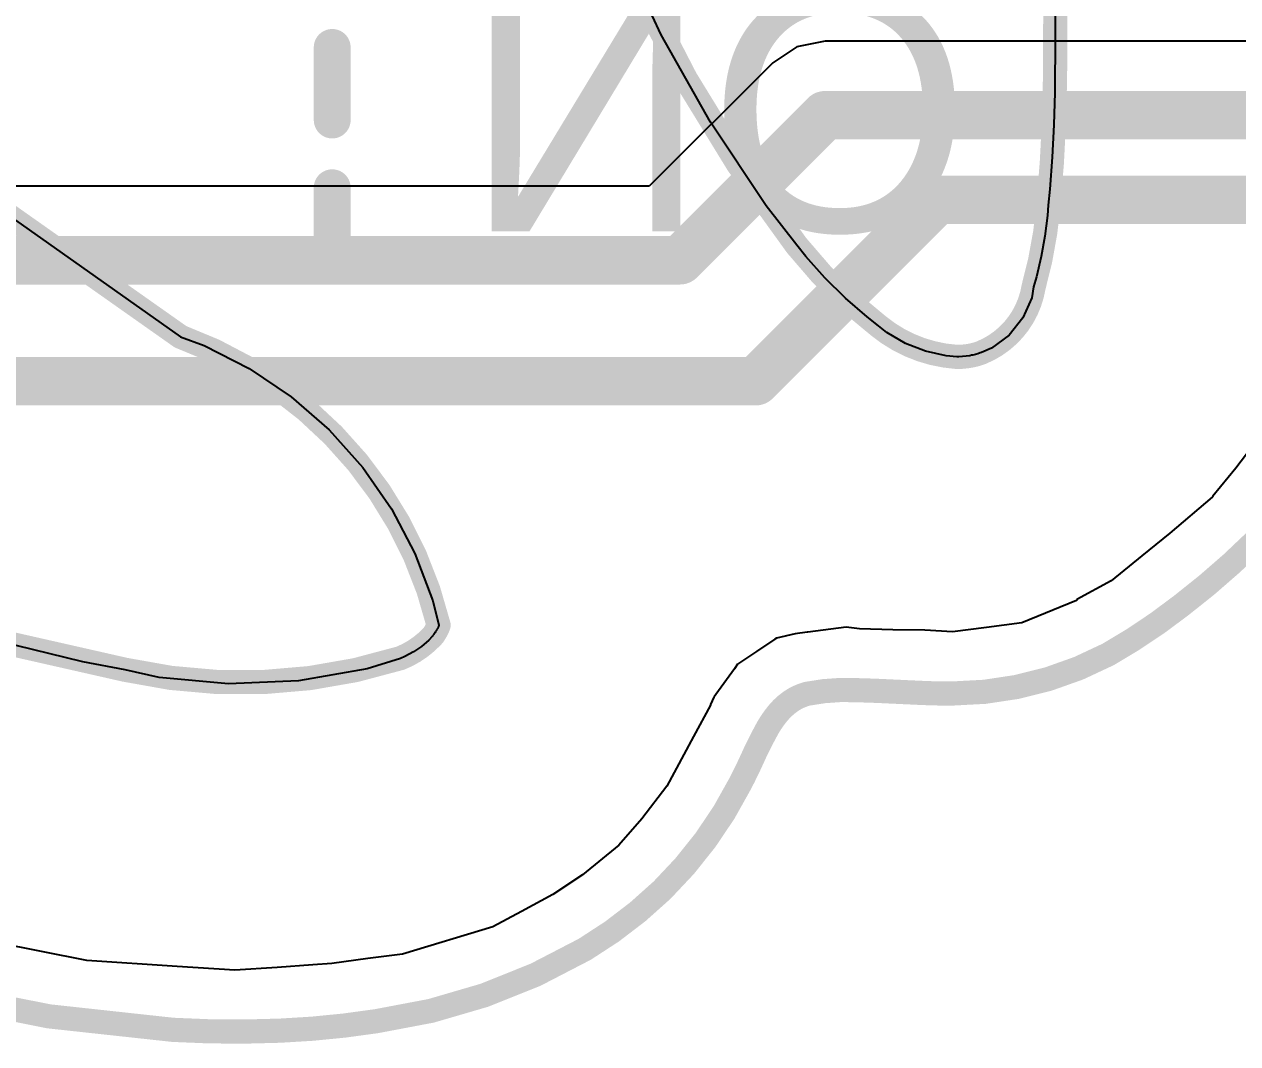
# Model space of a CAD drawing. Header units: inches. Extents: x -52 to 109, y 0 to 35.
# Drawn here: x 19.08 to 24.09, y 1.16 to 5.38 of the extents above; entities that cross this region are included whole.
import ezdxf

# ---------------------------------------------------------------- set-up
doc = ezdxf.new("R2010")
doc.units = ezdxf.units.IN
for name, color, linetype in [('Bottom Layer', 5, 'Continuous'), ('Bottom Overlay', 54, 'Continuous'), ('Keep-Out Layer', 6, 'Continuous'), ('Mechanical 4', 56, 'Continuous'), ('Top Layer', 1, 'Continuous'), ('Top Overlay', 2, 'Continuous')]:
    doc.layers.add(name, color=color, linetype=linetype)
doc.styles.add('Arial', font='', dxfattribs={"height": 0.2})
doc.styles.get('Arial').set_extended_font_data('Arial')

# ---------------------------------------------------------------- blocks, each defined once
blk = doc.blocks.new('JS102011SAQN_B_436')
at = {"layer": 'Bottom Overlay'}
for points in [[(-1.75, 3.8, 0.1524, 0.1524, 0), (-1.75, 3.5, 0.1524, 0.1524, 0)], [(-1.16, 3.8, 0.1524, 0.1524, 0), (-1.41, 3.8, 0.1524, 0.1524, 0)], [(-0.56, 3.8, 0.1524, 0.1524, 0), (-0.81, 3.8, 0.1524, 0.1524, 0)], [(-0.5, 3.8, 0.1524, 0.1524, 0), (-0.8, 3.8, 0.1524, 0.1524, 0)], [(-1.75, 3.22, 0.1524, 0.1524, 0), (-1.75, 2.92, 0.1524, 0.1524, 0)]]:
    blk.add_lwpolyline(points, format="xyseb", dxfattribs=at)
for points in [[(-1.7881, 3.8, 0.0762, 0.0762, 1), (-1.7119, 3.8, 0.0762, 0.0762, 1)], [(-1.4481, 3.8, 0.0762, 0.0762, 1), (-1.3719, 3.8, 0.0762, 0.0762, 1)], [(-1.1981, 3.8, 0.0762, 0.0762, 1), (-1.1219, 3.8, 0.0762, 0.0762, 1)], [(-0.8481, 3.8, 0.0762, 0.0762, 1), (-0.7719, 3.8, 0.0762, 0.0762, 1)], [(-0.8381, 3.8, 0.0762, 0.0762, 1), (-0.7619, 3.8, 0.0762, 0.0762, 1)], [(-0.5981, 3.8, 0.0762, 0.0762, 1), (-0.5219, 3.8, 0.0762, 0.0762, 1)], [(-0.5381, 3.8, 0.0762, 0.0762, 1), (-0.4619, 3.8, 0.0762, 0.0762, 1)], [(-1.7881, 3.5, 0.0762, 0.0762, 1), (-1.7119, 3.5, 0.0762, 0.0762, 1)], [(-1.7881, 3.22, 0.0762, 0.0762, 1), (-1.7119, 3.22, 0.0762, 0.0762, 1)], [(-1.7881, 2.92, 0.0762, 0.0762, 1), (-1.7119, 2.92, 0.0762, 0.0762, 1)]]:
    blk.add_lwpolyline(points, format="xyseb", close=True, dxfattribs=at)

msp = doc.modelspace()

# ---------------------------------------------------------------- linework, layer by layer
at = {"layer": 'Bottom Layer'}
for p, q in [((22.27, 5.2826), (22.1708, 5.2163)), ((22.3871, 5.3059), (22.27, 5.2826)), ((25.4846, 5.3059), (22.3871, 5.3059)), ((22.3871, 5.3059), (22.3871, 5.3059)), ((22.1708, 5.2163), (21.6604, 4.7059)), ((21.6604, 4.7059), (15.0148, 4.7059))]:
    msp.add_line(p, q, dxfattribs=at)
for points in [[(21.7871, 4.4, 0.2, 0.2, 0), (22.3871, 5, 0.2, 0.2, 0)], [(22.3871, 5, 0.2, 0.2, 0), (30.0222, 5, 0.2, 0.2, 0)], [(22.1, 3.9, 0.2, 0.2, 0), (22.85, 4.65, 0.2, 0.2, 0)], [(22.85, 4.65, 0.2, 0.2, 0), (30.25, 4.65, 0.2, 0.2, 0)], [(14.8881, 4.4, 0.2, 0.2, 0), (21.7871, 4.4, 0.2, 0.2, 0)], [(14.8931, 3.9, 0.2, 0.2, 0), (22.1, 3.9, 0.2, 0.2, 0)]]:
    msp.add_lwpolyline(points, format="xyseb", dxfattribs=at)
for points in [[(22.3371, 5, 0.1, 0.1, 1), (22.4371, 5, 0.1, 0.1, 1)], [(22.3371, 5, 0.1, 0.1, 1), (22.4371, 5, 0.1, 0.1, 1)], [(22.8, 4.65, 0.1, 0.1, 1), (22.9, 4.65, 0.1, 0.1, 1)], [(22.8, 4.65, 0.1, 0.1, 1), (22.9, 4.65, 0.1, 0.1, 1)], [(21.7371, 4.4, 0.1, 0.1, 1), (21.8371, 4.4, 0.1, 0.1, 1)], [(21.7371, 4.4, 0.1, 0.1, 1), (21.8371, 4.4, 0.1, 0.1, 1)], [(22.05, 3.9, 0.1, 0.1, 1), (22.15, 3.9, 0.1, 0.1, 1)], [(22.05, 3.9, 0.1, 0.1, 1), (22.15, 3.9, 0.1, 0.1, 1)]]:
    msp.add_lwpolyline(points, format="xyseb", close=True, dxfattribs=at)
at = {"layer": 'Keep-Out Layer'}
for points in [[(24.1669, 3.2414, 0.1, 0.1, -0.032236), (23.8577, 2.9722, 0.1, 0.1, 0)], [(23.8577, 2.9722, 0.1, 0.1, -0.037135), (23.5562, 2.7705, 0.1, 0.1, 0)], [(23.5562, 2.7705, 0.1, 0.1, -0.120746), (22.913, 2.6093, 0.1, 0.1, 0)], [(22.2458, 2.5773, 0.1, 0.1, -0.084572), (22.3132, 2.6083, 0.1, 0.1, 0)], [(22.3132, 2.6083, 0.1, 0.1, -0.063993), (22.5233, 2.6229, 0.1, 0.1, 0)], [(22.5233, 2.6229, 0.1, 0.1, -0.006744), (22.6547, 2.6179, 0.1, 0.1, 0)], [(22.6547, 2.6179, 0.1, 0.1, 0), (22.7885, 2.6117, 0.1, 0.1, 0)], [(22.913, 2.6093, 0.1, 0.1, -0.012368), (22.7885, 2.6117, 0.1, 0.1, 0)], [(22.1925, 2.5285, 0.1, 0.1, -0.068085), (22.2458, 2.5773, 0.1, 0.1, 0)], [(22.1495, 2.4664, 0.1, 0.1, -0.04268), (22.1925, 2.5285, 0.1, 0.1, 0)], [(22.0778, 2.3214, 0.1, 0.1, -0.022185), (22.1495, 2.4664, 0.1, 0.1, 0)], [(22.0778, 2.3214, 0.1, 0.1, -0.00984), (22.0364, 2.2372, 0.1, 0.1, 0)], [(22.0364, 2.2372, 0.1, 0.1, -0.081633), (21.7132, 1.7965, 0.1, 0.1, 0)], [(21.7132, 1.7965, 0.1, 0.1, -0.056978), (21.3938, 1.5521, 0.1, 0.1, 0)], [(19.6915, 1.2191, 0.1, 0.1, -0.065565), (18.1789, 1.519, 0.1, 0.1, 0)], [(21.3938, 1.5521, 0.1, 0.1, -0.097157), (20.5334, 1.255, 0.1, 0.1, 0)], [(20.5334, 1.255, 0.1, 0.1, -0.028262), (20.1331, 1.2156, 0.1, 0.1, 0)], [(20.1331, 1.2156, 0.1, 0.1, -0.025037), (19.6915, 1.2191, 0.1, 0.1, 0)]]:
    msp.add_lwpolyline(points, format="xyseb", dxfattribs=at)
for points in [[(23.8327, 2.9722, 0.05, 0.05, 1), (23.8827, 2.9722, 0.05, 0.05, 1)], [(23.8327, 2.9722, 0.05, 0.05, 1), (23.8827, 2.9722, 0.05, 0.05, 1)], [(23.5312, 2.7705, 0.05, 0.05, 1), (23.5812, 2.7705, 0.05, 0.05, 1)], [(23.5312, 2.7705, 0.05, 0.05, 1), (23.5812, 2.7705, 0.05, 0.05, 1)], [(22.2882, 2.6083, 0.05, 0.05, 1), (22.3382, 2.6083, 0.05, 0.05, 1)], [(22.2882, 2.6083, 0.05, 0.05, 1), (22.3382, 2.6083, 0.05, 0.05, 1)], [(22.4983, 2.6229, 0.05, 0.05, 1), (22.5483, 2.6229, 0.05, 0.05, 1)], [(22.4983, 2.6229, 0.05, 0.05, 1), (22.5483, 2.6229, 0.05, 0.05, 1)], [(22.6297, 2.6179, 0.05, 0.05, 1), (22.6797, 2.6179, 0.05, 0.05, 1)], [(22.6297, 2.6179, 0.05, 0.05, 1), (22.6797, 2.6179, 0.05, 0.05, 1)], [(22.7635, 2.6117, 0.05, 0.05, 1), (22.8135, 2.6117, 0.05, 0.05, 1)], [(22.7635, 2.6117, 0.05, 0.05, 1), (22.8135, 2.6117, 0.05, 0.05, 1)], [(22.888, 2.6093, 0.05, 0.05, 1), (22.938, 2.6093, 0.05, 0.05, 1)], [(22.888, 2.6093, 0.05, 0.05, 1), (22.938, 2.6093, 0.05, 0.05, 1)], [(22.2208, 2.5773, 0.05, 0.05, 1), (22.2708, 2.5773, 0.05, 0.05, 1)], [(22.2208, 2.5773, 0.05, 0.05, 1), (22.2708, 2.5773, 0.05, 0.05, 1)], [(22.1675, 2.5285, 0.05, 0.05, 1), (22.2175, 2.5285, 0.05, 0.05, 1)], [(22.1675, 2.5285, 0.05, 0.05, 1), (22.2175, 2.5285, 0.05, 0.05, 1)], [(22.1245, 2.4664, 0.05, 0.05, 1), (22.1745, 2.4664, 0.05, 0.05, 1)], [(22.1245, 2.4664, 0.05, 0.05, 1), (22.1745, 2.4664, 0.05, 0.05, 1)], [(22.0528, 2.3214, 0.05, 0.05, 1), (22.1028, 2.3214, 0.05, 0.05, 1)], [(22.0528, 2.3214, 0.05, 0.05, 1), (22.1028, 2.3214, 0.05, 0.05, 1)], [(22.0114, 2.2372, 0.05, 0.05, 1), (22.0614, 2.2372, 0.05, 0.05, 1)], [(22.0114, 2.2372, 0.05, 0.05, 1), (22.0614, 2.2372, 0.05, 0.05, 1)], [(21.6882, 1.7965, 0.05, 0.05, 1), (21.7382, 1.7965, 0.05, 0.05, 1)], [(21.6882, 1.7965, 0.05, 0.05, 1), (21.7382, 1.7965, 0.05, 0.05, 1)], [(21.3688, 1.5521, 0.05, 0.05, 1), (21.4188, 1.5521, 0.05, 0.05, 1)], [(21.3688, 1.5521, 0.05, 0.05, 1), (21.4188, 1.5521, 0.05, 0.05, 1)], [(20.5084, 1.255, 0.05, 0.05, 1), (20.5584, 1.255, 0.05, 0.05, 1)], [(20.5084, 1.255, 0.05, 0.05, 1), (20.5584, 1.255, 0.05, 0.05, 1)], [(19.6665, 1.2191, 0.05, 0.05, 1), (19.7165, 1.2191, 0.05, 0.05, 1)], [(19.6665, 1.2191, 0.05, 0.05, 1), (19.7165, 1.2191, 0.05, 0.05, 1)], [(20.1081, 1.2156, 0.05, 0.05, 1), (20.1581, 1.2156, 0.05, 0.05, 1)], [(20.1081, 1.2156, 0.05, 0.05, 1), (20.1581, 1.2156, 0.05, 0.05, 1)]]:
    msp.add_lwpolyline(points, format="xyseb", close=True, dxfattribs=at)
at = {"layer": 'Mechanical 4'}
for points in [[(23.3294, 5.9354, 0.1, 0.1, -0.010942), (23.3375, 5.1599, 0.1, 0.1, 0)], [(22.2697, 4.4613, 0.1, 0.1, -0.074642), (21.4593, 5.9003, 0.1, 0.1, 0)], [(23.3375, 5.1599, 0.1, 0.1, -0.021698), (23.31, 4.6267, 0.1, 0.1, 0)], [(18.3891, 5.0247, 0.1, 0.1, 0), (19.7229, 4.0841, 0.1, 0.1, 0)], [(23.31, 4.6267, 0.1, 0.1, -0.046738), (23.2488, 4.2896, 0.1, 0.1, 0)], [(22.6076, 4.129, 0.1, 0.1, -0.062321), (22.2697, 4.4613, 0.1, 0.1, 0)], [(23.2488, 4.2896, 0.1, 0.1, -0.261515), (23.0327, 4.0184, 0.1, 0.1, 0)], [(22.9312, 4.0008, 0.1, 0.1, -0.155903), (22.6076, 4.129, 0.1, 0.1, 0)], [(19.7229, 4.0841, 0.1, 0.1, -0.250853), (20.7897, 2.892, 0.1, 0.1, 0)], [(23.0327, 4.0184, 0.1, 0.1, -0.039193), (22.9919, 4.0065, 0.1, 0.1, 0)], [(22.9919, 4.0065, 0.1, 0.1, -0.051724), (22.9312, 4.0008, 0.1, 0.1, 0)], [(24.1669, 3.2414, 0.1, 0.1, -0.032236), (23.8577, 2.9722, 0.1, 0.1, 0)], [(19.4939, 2.7075, 0.1, 0.1, -0.051111), (18.1382, 3.1135, 0.1, 0.1, 0)], [(23.8577, 2.9722, 0.1, 0.1, -0.037135), (23.5562, 2.7705, 0.1, 0.1, 0)], [(20.7783, 2.8673, 0.1, 0.1, -0.01819), (20.7682, 2.851, 0.1, 0.1, 0)], [(20.7827, 2.8757, 0.1, 0.1, -0.012343), (20.7783, 2.8673, 0.1, 0.1, 0)], [(20.7866, 2.8839, 0.1, 0.1, -0.015596), (20.7827, 2.8757, 0.1, 0.1, 0)], [(20.7897, 2.892, 0.1, 0.1, -0.020201), (20.7866, 2.8839, 0.1, 0.1, 0)], [(20.7624, 2.8444, 0.1, 0.1, -0.108368), (20.6315, 2.7553, 0.1, 0.1, 0)], [(20.7682, 2.851, 0.1, 0.1, -0.014864), (20.7624, 2.8444, 0.1, 0.1, 0)], [(23.5562, 2.7705, 0.1, 0.1, -0.120746), (22.913, 2.6093, 0.1, 0.1, 0)], [(20.6315, 2.7553, 0.1, 0.1, -0.131393), (19.4939, 2.7075, 0.1, 0.1, 0)], [(22.2458, 2.5773, 0.1, 0.1, -0.084572), (22.3132, 2.6083, 0.1, 0.1, 0)], [(22.3132, 2.6083, 0.1, 0.1, -0.063993), (22.5233, 2.6229, 0.1, 0.1, 0)], [(22.5233, 2.6229, 0.1, 0.1, -0.006744), (22.6547, 2.6179, 0.1, 0.1, 0)], [(22.6547, 2.6179, 0.1, 0.1, 0), (22.7885, 2.6117, 0.1, 0.1, 0)], [(22.913, 2.6093, 0.1, 0.1, -0.012368), (22.7885, 2.6117, 0.1, 0.1, 0)], [(22.1925, 2.5285, 0.1, 0.1, -0.068085), (22.2458, 2.5773, 0.1, 0.1, 0)], [(22.1495, 2.4664, 0.1, 0.1, -0.04268), (22.1925, 2.5285, 0.1, 0.1, 0)], [(22.0778, 2.3214, 0.1, 0.1, -0.022185), (22.1495, 2.4664, 0.1, 0.1, 0)], [(22.0778, 2.3214, 0.1, 0.1, -0.00984), (22.0364, 2.2372, 0.1, 0.1, 0)], [(22.0364, 2.2372, 0.1, 0.1, -0.081633), (21.7132, 1.7965, 0.1, 0.1, 0)], [(21.7132, 1.7965, 0.1, 0.1, -0.056978), (21.3938, 1.5521, 0.1, 0.1, 0)], [(19.6915, 1.2191, 0.1, 0.1, -0.065565), (18.1789, 1.519, 0.1, 0.1, 0)], [(21.3938, 1.5521, 0.1, 0.1, -0.097157), (20.5334, 1.255, 0.1, 0.1, 0)], [(20.5334, 1.255, 0.1, 0.1, -0.028262), (20.1331, 1.2156, 0.1, 0.1, 0)], [(20.1331, 1.2156, 0.1, 0.1, -0.025037), (19.6915, 1.2191, 0.1, 0.1, 0)]]:
    msp.add_lwpolyline(points, format="xyseb", dxfattribs=at)
for points in [[(23.3125, 5.1599, 0.05, 0.05, 1), (23.3625, 5.1599, 0.05, 0.05, 1)], [(23.3125, 5.1599, 0.05, 0.05, 1), (23.3625, 5.1599, 0.05, 0.05, 1)], [(23.285, 4.6267, 0.05, 0.05, 1), (23.335, 4.6267, 0.05, 0.05, 1)], [(23.285, 4.6267, 0.05, 0.05, 1), (23.335, 4.6267, 0.05, 0.05, 1)], [(22.2447, 4.4613, 0.05, 0.05, 1), (22.2947, 4.4613, 0.05, 0.05, 1)], [(22.2447, 4.4613, 0.05, 0.05, 1), (22.2947, 4.4613, 0.05, 0.05, 1)], [(23.2238, 4.2896, 0.05, 0.05, 1), (23.2738, 4.2896, 0.05, 0.05, 1)], [(23.2238, 4.2896, 0.05, 0.05, 1), (23.2738, 4.2896, 0.05, 0.05, 1)], [(22.5826, 4.129, 0.05, 0.05, 1), (22.6326, 4.129, 0.05, 0.05, 1)], [(22.5826, 4.129, 0.05, 0.05, 1), (22.6326, 4.129, 0.05, 0.05, 1)], [(19.6979, 4.0841, 0.05, 0.05, 1), (19.7479, 4.0841, 0.05, 0.05, 1)], [(19.6979, 4.0841, 0.05, 0.05, 1), (19.7479, 4.0841, 0.05, 0.05, 1)], [(23.0077, 4.0184, 0.05, 0.05, 1), (23.0577, 4.0184, 0.05, 0.05, 1)], [(23.0077, 4.0184, 0.05, 0.05, 1), (23.0577, 4.0184, 0.05, 0.05, 1)], [(22.9062, 4.0008, 0.05, 0.05, 1), (22.9562, 4.0008, 0.05, 0.05, 1)], [(22.9062, 4.0008, 0.05, 0.05, 1), (22.9562, 4.0008, 0.05, 0.05, 1)], [(22.9669, 4.0065, 0.05, 0.05, 1), (23.0169, 4.0065, 0.05, 0.05, 1)], [(22.9669, 4.0065, 0.05, 0.05, 1), (23.0169, 4.0065, 0.05, 0.05, 1)], [(23.8327, 2.9722, 0.05, 0.05, 1), (23.8827, 2.9722, 0.05, 0.05, 1)], [(23.8327, 2.9722, 0.05, 0.05, 1), (23.8827, 2.9722, 0.05, 0.05, 1)], [(20.7533, 2.8673, 0.05, 0.05, 1), (20.8033, 2.8673, 0.05, 0.05, 1)], [(20.7533, 2.8673, 0.05, 0.05, 1), (20.8033, 2.8673, 0.05, 0.05, 1)], [(20.7577, 2.8757, 0.05, 0.05, 1), (20.8077, 2.8757, 0.05, 0.05, 1)], [(20.7577, 2.8757, 0.05, 0.05, 1), (20.8077, 2.8757, 0.05, 0.05, 1)], [(20.7616, 2.8839, 0.05, 0.05, 1), (20.8116, 2.8839, 0.05, 0.05, 1)], [(20.7616, 2.8839, 0.05, 0.05, 1), (20.8116, 2.8839, 0.05, 0.05, 1)], [(20.7647, 2.892, 0.05, 0.05, 1), (20.8147, 2.892, 0.05, 0.05, 1)], [(20.7647, 2.892, 0.05, 0.05, 1), (20.8147, 2.892, 0.05, 0.05, 1)], [(20.7374, 2.8444, 0.05, 0.05, 1), (20.7874, 2.8444, 0.05, 0.05, 1)], [(20.7374, 2.8444, 0.05, 0.05, 1), (20.7874, 2.8444, 0.05, 0.05, 1)], [(20.7432, 2.851, 0.05, 0.05, 1), (20.7932, 2.851, 0.05, 0.05, 1)], [(20.7432, 2.851, 0.05, 0.05, 1), (20.7932, 2.851, 0.05, 0.05, 1)], [(23.5312, 2.7705, 0.05, 0.05, 1), (23.5812, 2.7705, 0.05, 0.05, 1)], [(23.5312, 2.7705, 0.05, 0.05, 1), (23.5812, 2.7705, 0.05, 0.05, 1)], [(20.6065, 2.7553, 0.05, 0.05, 1), (20.6565, 2.7553, 0.05, 0.05, 1)], [(20.6065, 2.7553, 0.05, 0.05, 1), (20.6565, 2.7553, 0.05, 0.05, 1)], [(19.4689, 2.7075, 0.05, 0.05, 1), (19.5189, 2.7075, 0.05, 0.05, 1)], [(19.4689, 2.7075, 0.05, 0.05, 1), (19.5189, 2.7075, 0.05, 0.05, 1)], [(22.2882, 2.6083, 0.05, 0.05, 1), (22.3382, 2.6083, 0.05, 0.05, 1)], [(22.2882, 2.6083, 0.05, 0.05, 1), (22.3382, 2.6083, 0.05, 0.05, 1)], [(22.4983, 2.6229, 0.05, 0.05, 1), (22.5483, 2.6229, 0.05, 0.05, 1)], [(22.4983, 2.6229, 0.05, 0.05, 1), (22.5483, 2.6229, 0.05, 0.05, 1)], [(22.6297, 2.6179, 0.05, 0.05, 1), (22.6797, 2.6179, 0.05, 0.05, 1)], [(22.6297, 2.6179, 0.05, 0.05, 1), (22.6797, 2.6179, 0.05, 0.05, 1)], [(22.7635, 2.6117, 0.05, 0.05, 1), (22.8135, 2.6117, 0.05, 0.05, 1)], [(22.7635, 2.6117, 0.05, 0.05, 1), (22.8135, 2.6117, 0.05, 0.05, 1)], [(22.888, 2.6093, 0.05, 0.05, 1), (22.938, 2.6093, 0.05, 0.05, 1)], [(22.888, 2.6093, 0.05, 0.05, 1), (22.938, 2.6093, 0.05, 0.05, 1)], [(22.2208, 2.5773, 0.05, 0.05, 1), (22.2708, 2.5773, 0.05, 0.05, 1)], [(22.2208, 2.5773, 0.05, 0.05, 1), (22.2708, 2.5773, 0.05, 0.05, 1)], [(22.1675, 2.5285, 0.05, 0.05, 1), (22.2175, 2.5285, 0.05, 0.05, 1)], [(22.1675, 2.5285, 0.05, 0.05, 1), (22.2175, 2.5285, 0.05, 0.05, 1)], [(22.1245, 2.4664, 0.05, 0.05, 1), (22.1745, 2.4664, 0.05, 0.05, 1)], [(22.1245, 2.4664, 0.05, 0.05, 1), (22.1745, 2.4664, 0.05, 0.05, 1)], [(22.0528, 2.3214, 0.05, 0.05, 1), (22.1028, 2.3214, 0.05, 0.05, 1)], [(22.0528, 2.3214, 0.05, 0.05, 1), (22.1028, 2.3214, 0.05, 0.05, 1)], [(22.0114, 2.2372, 0.05, 0.05, 1), (22.0614, 2.2372, 0.05, 0.05, 1)], [(22.0114, 2.2372, 0.05, 0.05, 1), (22.0614, 2.2372, 0.05, 0.05, 1)], [(21.6882, 1.7965, 0.05, 0.05, 1), (21.7382, 1.7965, 0.05, 0.05, 1)], [(21.6882, 1.7965, 0.05, 0.05, 1), (21.7382, 1.7965, 0.05, 0.05, 1)], [(21.3688, 1.5521, 0.05, 0.05, 1), (21.4188, 1.5521, 0.05, 0.05, 1)], [(21.3688, 1.5521, 0.05, 0.05, 1), (21.4188, 1.5521, 0.05, 0.05, 1)], [(20.5084, 1.255, 0.05, 0.05, 1), (20.5584, 1.255, 0.05, 0.05, 1)], [(20.5084, 1.255, 0.05, 0.05, 1), (20.5584, 1.255, 0.05, 0.05, 1)], [(19.6665, 1.2191, 0.05, 0.05, 1), (19.7165, 1.2191, 0.05, 0.05, 1)], [(19.6665, 1.2191, 0.05, 0.05, 1), (19.7165, 1.2191, 0.05, 0.05, 1)], [(20.1081, 1.2156, 0.05, 0.05, 1), (20.1581, 1.2156, 0.05, 0.05, 1)], [(20.1081, 1.2156, 0.05, 0.05, 1), (20.1581, 1.2156, 0.05, 0.05, 1)]]:
    msp.add_lwpolyline(points, format="xyseb", close=True, dxfattribs=at)
at = {"layer": 'Top Layer'}
for p, q in [((24.1735, 3.6564), (24.0851, 3.5412)), ((24.0851, 3.5412), (23.9902, 3.4254)), ((24.0851, 3.5412), (24.0851, 3.5412)), ((23.9865, 3.4214), (23.8121, 3.2724)), ((23.9867, 3.4216), (23.9865, 3.4214)), ((23.9877, 3.4223), (23.9867, 3.4216)), ((23.9902, 3.4254), (23.9877, 3.4223)), ((23.8121, 3.2724), (23.6962, 3.1787)), ((23.6962, 3.1787), (23.5694, 3.0746)), ((23.6962, 3.1787), (23.6962, 3.1787)), ((23.5694, 3.0746), (23.427, 2.9985)), ((23.4256, 2.9942), (23.2008, 2.9011)), ((23.427, 2.9985), (23.4256, 2.9942)), ((23.427, 2.9985), (23.427, 2.9985)), ((22.3132, 2.8632), (22.2638, 2.8558)), ((22.316, 2.8627), (22.3132, 2.8632)), ((22.4748, 2.8836), (22.316, 2.8627)), ((22.5294, 2.8772), (22.4748, 2.8836)), ((22.6666, 2.8725), (22.5294, 2.8772)), ((22.7998, 2.8708), (22.6666, 2.8725)), ((22.913, 2.8642), (22.7998, 2.8708)), ((22.9133, 2.8642), (22.913, 2.8642)), ((23.0543, 2.8818), (22.9133, 2.8642)), ((23.2008, 2.9011), (23.0543, 2.8818)), ((22.18, 2.8341), (22.1032, 2.7828)), ((22.1868, 2.8386), (22.18, 2.8341)), ((22.1869, 2.8386), (22.1868, 2.8386)), ((22.2638, 2.8558), (22.1869, 2.8386)), ((22.1032, 2.7828), (22.0253, 2.7308)), ((22.0122, 2.7111), (21.9361, 2.6054)), ((22.0253, 2.7308), (22.0122, 2.7111)), ((21.9135, 2.5615), (21.8434, 2.431)), ((21.914, 2.564), (21.9135, 2.5615)), ((21.9277, 2.5938), (21.914, 2.564)), ((21.9283, 2.5953), (21.9277, 2.5938)), ((21.9361, 2.6054), (21.9283, 2.5953)), ((21.8426, 2.4314), (21.8032, 2.3577)), ((21.8434, 2.431), (21.8426, 2.4314)), ((21.8032, 2.3577), (21.7329, 2.2261)), ((21.7329, 2.2261), (21.6297, 2.0917)), ((21.6297, 2.0917), (21.5342, 1.9822)), ((21.5342, 1.9822), (21.3845, 1.8593)), ((21.3845, 1.8593), (21.2625, 1.7781)), ((21.2625, 1.7781), (21.132, 1.7084)), ((21.2625, 1.7781), (21.2625, 1.7781)), ((21.2625, 1.7781), (21.2625, 1.7781)), ((21.132, 1.7084), (21.0144, 1.6455)), ((19.3358, 1.5056), (18.6103, 1.6499)), ((21.0144, 1.6455), (20.6403, 1.532)), ((19.7085, 1.4812), (19.3358, 1.5056)), ((20.4973, 1.5134), (20.349, 1.4936)), ((20.6403, 1.532), (20.4973, 1.5134)), ((19.7085, 1.4811), (19.7085, 1.4812)), ((19.9471, 1.4654), (19.7085, 1.4811)), ((20.1221, 1.4769), (19.9471, 1.4654)), ((20.27, 1.4874), (20.1221, 1.4769)), ((20.1221, 1.4769), (20.1221, 1.4769)), ((20.349, 1.4936), (20.27, 1.4874))]:
    msp.add_line(p, q, dxfattribs=at)
at = {"layer": 'Top Overlay'}
for p, q in [((21.7099, 5.3317), (21.534, 5.7071)), ((23.3379, 5.4514), (23.3378, 5.2575)), ((21.9134, 4.9705), (21.7099, 5.3317)), ((23.3378, 5.2575), (23.3368, 5.1605)), ((23.3368, 5.1605), (23.3362, 5.0938)), ((23.3362, 5.0938), (23.3323, 4.9603)), ((18.3894, 5.0248), (19.7234, 4.0837)), ((22.1431, 4.6255), (21.9134, 4.9705)), ((23.3323, 4.9603), (23.3256, 4.827)), ((23.3256, 4.827), (23.3159, 4.6939)), ((23.3159, 4.6939), (23.3096, 4.6274)), ((22.2705, 4.462), (22.1431, 4.6255)), ((23.3096, 4.6274), (23.306, 4.5847)), ((23.306, 4.5847), (23.2947, 4.4997)), ((23.2947, 4.4997), (23.2795, 4.4153)), ((22.3074, 4.4154), (22.2705, 4.462)), ((22.3867, 4.327), (22.3074, 4.4154)), ((23.2795, 4.4153), (23.2604, 4.3317)), ((22.4715, 4.2437), (22.3867, 4.327)), ((23.2604, 4.3317), (23.2489, 4.2904)), ((23.2489, 4.2904), (23.2417, 4.2454)), ((22.5612, 4.1658), (22.4715, 4.2437)), ((23.2417, 4.2454), (23.205, 4.1622)), ((22.6084, 4.1297), (22.5612, 4.1658)), ((22.6427, 4.1017), (22.6084, 4.1297)), ((23.205, 4.1622), (23.1483, 4.0909)), ((19.7234, 4.0837), (19.8214, 4.048)), ((22.719, 4.0568), (22.6427, 4.1017)), ((23.1483, 4.0909), (23.0755, 4.0364)), ((19.8214, 4.048), (20.0072, 3.9531)), ((22.8014, 4.0241), (22.719, 4.0568)), ((22.8878, 4.0046), (22.8014, 4.0241)), ((23.0183, 4.014), (23.0081, 4.011)), ((23.0283, 4.0173), (23.0183, 4.014)), ((23.0333, 4.0192), (23.0283, 4.0173)), ((23.0755, 4.0364), (23.0333, 4.0192)), ((22.932, 4.0016), (22.8878, 4.0046)), ((22.9396, 4.0015), (22.932, 4.0016)), ((22.9548, 4.0022), (22.9396, 4.0015)), ((22.97, 4.0036), (22.9548, 4.0022)), ((22.9851, 4.0058), (22.97, 4.0036)), ((22.9926, 4.0073), (22.9851, 4.0058)), ((22.9978, 4.0084), (22.9926, 4.0073)), ((22.9926, 4.0073), (22.9926, 4.0073)), ((23.0081, 4.011), (22.9978, 4.0084)), ((20.0072, 3.9531), (20.1799, 3.8362)), ((20.1799, 3.8362), (20.3369, 3.699)), ((20.3369, 3.699), (20.476, 3.5435)), ((20.476, 3.5435), (20.595, 3.3722)), ((20.595, 3.3722), (20.6921, 3.1876)), ((20.6921, 3.1876), (20.7658, 2.9925)), ((20.7658, 2.9925), (20.7904, 2.8912)), ((20.7749, 2.8614), (20.7723, 2.8574)), ((20.7774, 2.8654), (20.7749, 2.8614)), ((20.7787, 2.8674), (20.7774, 2.8654)), ((20.7793, 2.8684), (20.7787, 2.8674)), ((20.7787, 2.8674), (20.7787, 2.8674)), ((20.7805, 2.8703), (20.7793, 2.8684)), ((20.7816, 2.8723), (20.7805, 2.8703)), ((20.7828, 2.8743), (20.7816, 2.8723)), ((20.7833, 2.8753), (20.7828, 2.8743)), ((20.7838, 2.8763), (20.7833, 2.8753)), ((20.7849, 2.8782), (20.7838, 2.8763)), ((20.7859, 2.8802), (20.7849, 2.8782)), ((20.7868, 2.8822), (20.7859, 2.8802)), ((20.7873, 2.8832), (20.7868, 2.8822)), ((20.7877, 2.8842), (20.7873, 2.8832)), ((20.7873, 2.8832), (20.7873, 2.8832)), ((20.7886, 2.8862), (20.7877, 2.8842)), ((20.7894, 2.8882), (20.7886, 2.8862)), ((20.7901, 2.8902), (20.7894, 2.8882)), ((20.7904, 2.8912), (20.7901, 2.8902)), ((19.3199, 2.7401), (18.9755, 2.8244)), ((20.749, 2.8301), (20.7187, 2.8038)), ((20.7627, 2.8448), (20.749, 2.8301)), ((20.7634, 2.8456), (20.7627, 2.8448)), ((20.7627, 2.8448), (20.7627, 2.8448)), ((20.7649, 2.8473), (20.7634, 2.8456)), ((20.7663, 2.849), (20.7649, 2.8473)), ((20.7677, 2.8507), (20.7663, 2.849)), ((20.7684, 2.8515), (20.7677, 2.8507)), ((20.7697, 2.8535), (20.7684, 2.8515)), ((20.7723, 2.8574), (20.7697, 2.8535)), ((20.6504, 2.7621), (20.6318, 2.7546)), ((20.6857, 2.7811), (20.6504, 2.7621)), ((20.7187, 2.8038), (20.6857, 2.7811)), ((19.494, 2.7068), (19.3199, 2.7401)), ((20.4942, 2.7115), (20.2101, 2.662)), ((20.6318, 2.7546), (20.4942, 2.7115)), ((19.6348, 2.6755), (19.494, 2.7068)), ((19.922, 2.6499), (19.6348, 2.6755)), ((20.2101, 2.662), (19.922, 2.6499))]:
    msp.add_line(p, q, dxfattribs=at)

# ---------------------------------------------------------------- block references
at = {"rotation": 180}
msp.add_blockref('JS102011SAQN_B_436', (18.6, 8.2), dxfattribs=at)

# ---------------------------------------------------------------- texts
at = {"layer": 'Bottom Overlay', "style": 'Arial', "text_generation_flag": 2}
msp.add_text('ON', height=1, rotation=360, dxfattribs=at).set_placement((22.99, 4.52))

doc.saveas('drawing.dxf')
